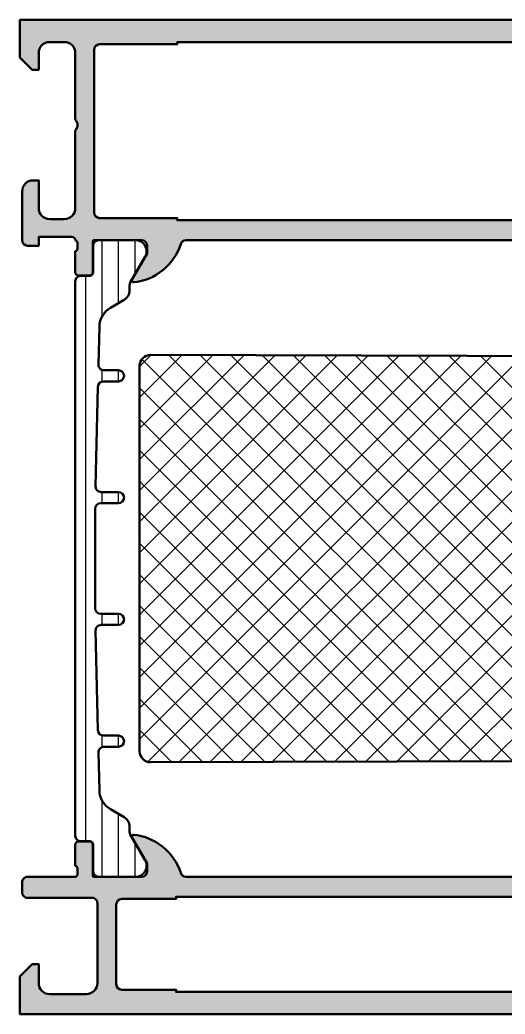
# Model space of a CAD drawing. Extents: x 0 to 100, y 0 to 90.
# Drawn here: x 0 to 43.8, y 0 to 89.8 of the extents above; entities that cross this region are included whole.
import ezdxf

# ---------------------------------------------------------------- set-up
doc = ezdxf.new("R2010")
doc.units = 0
for name, color, linetype, lineweight in [('0S-Alu contour', 7, 'Continuous', 50), ('0S-Alu hatch', 252, 'Continuous', 25), ('0S-Plastic contour', 254, 'Continuous', 50), ('0S-Plastic hatch', 253, 'Continuous', 25), ('0S-PT contour', 91, 'Continuous', 50), ('0S-PT hatch', 103, 'Continuous', 25)]:
    doc.layers.add(name, color=color, linetype=linetype, lineweight=lineweight)

# ---------------------------------------------------------------- blocks, each defined once
blk = doc.blocks.new('441040__156C860D_F946_414C_8758_5BAA19BF4802_')
at = {"layer": '0S-PT hatch'}
h = blk.add_hatch(dxfattribs=at)
h.set_pattern_fill('ANSI37', color=256, scale=0.625, angle=90, style=0)
h.set_pattern_definition([(135, (0, 0), (-1.403165018917055, -1.403165018917055), []), (225, (0, 0), (1.403165018917055, -1.403165018917055), [])])
edge = h.paths.add_edge_path()
edge.add_line((78.48528321094237, 59.35096892247436), (11.79999943749789, 59.54999735107515))
edge.add_arc((11.79999943749789, 58.54999735107515), 1, 90, 180)
edge.add_line((10.79999943749789, 58.54999735107515), (10.79999943749783, 23.74999735107679))
edge.add_arc((11.79999943749786, 23.74999735107682), 1.000000000000028, 180, 270.0000000000017)
edge.add_line((11.79999943749789, 22.74999735107678), (78.48528321094237, 22.94902577967758))
edge.add_arc((78.26254922725477, 23.14999735107677), 0.3000000000000138, 317.9402485523182, 333.6122000380555)
edge.add_ellipse((79.8750007769335, 22.34999735104387), major_axis=(-1.500000000031653, 0), ratio=1, start_angle=267.35422758534895, end_angle=333.6122000380946, ccw=False)
edge.add_line((79.94424232271582, 23.84839836827278), (92.10026076292927, 23.8516011776861))
edge.add_arc((92.09999943749806, 24.85160114354031), 0.9999999999997026, 270.0149728444583, 360)
edge.add_line((93.09999943749779, 24.85160114354031), (93.09999943749806, 57.44839355861134))
edge.add_arc((92.26278290870792, 57.59988228095519), 0.8508115825943814, 349.7436839092399, 454.2141962986134)
edge.add_line((92.20026076292928, 58.44839352446584), (79.94424232271581, 58.45159633387917))
edge.add_ellipse((79.87500077693348, 59.94999735110808), major_axis=(-1.50000000003165, 0), ratio=1, start_angle=26.38779996190459, end_angle=92.64577241465162, ccw=False)
edge.add_arc((78.26254922725487, 59.14999735107535), 0.2999999999998202, 26.38779996193102, 42.05975144766932)
at = {"layer": '0S-PT contour', "color": 7}
for points in [[(78.48528321094237, 59.35096892247436), (11.79999943749789, 59.54999735107515)], [(10.79999943749789, 58.54999735107515), (10.79999943749783, 23.74999735107679)], [(92.20026076292928, 58.44839352446584), (79.94424232271581, 58.45159633387917)], [(93.09999943749779, 24.85160114354031), (93.09999943749806, 57.44839355861134)], [(79.94424232271582, 23.84839836827278), (92.10026076292927, 23.8516011776861)], [(11.79999943749789, 22.74999735107678), (78.48528321094237, 22.94902577967758)]]:
    blk.add_lwpolyline(points, dxfattribs=at)
for centre, radius, start, end in [((11.79999943749789, 58.54999735107515), 1, 90, 180), ((78.26254922725487, 59.14999735107535), 0.2999999999998202, 26.38779996193102, 42.05975144766932), ((92.26278290870792, 57.59988228095519), 0.8508115825943814, 349.7436839092399, 94.21419629861336), ((92.09999943749806, 24.85160114354031), 0.9999999999997026, 270.0149728444583, 0), ((11.79999943749786, 23.74999735107682), 1.000000000000028, 180, 270.0000000000017), ((78.26254922725477, 23.14999735107677), 0.3000000000000138, 317.9402485523182, 333.6122000380555)]:
    blk.add_arc(centre, radius, start, end, dxfattribs=at)
at = {"layer": '0S-PT contour', "color": 7, "extrusion": (0, 0, -1)}
for centre, radius, start, end in [((-79.87500077693348, 59.94999735110808), 1.50000000003165, 267.3542275853484, 333.6122000380955), ((-79.8750007769335, 22.34999735104387), 1.500000000031653, 26.38779996190538, 92.64577241465106)]:
    blk.add_arc(centre, radius, start, end, dxfattribs=at)
blk = doc.blocks.new('345300__73668770_C65F_4D0F_A439_4FA4F03E25A7_')
at = {"layer": '0S-Alu hatch'}
h = blk.add_hatch(color=256, dxfattribs=at)
edge = h.paths.add_edge_path()
edge.add_line((0, 89.80000000000003), (99.99996948242188, 89.80000000000003))
edge.add_line((99.99996948242188, 89.80000000000003), (99.99996948242188, 86.3999984741211))
edge.add_line((99.99996948242188, 86.3999984741211), (98.89999389648438, 85.30000000000001))
edge.add_line((98.89999389648438, 85.30000000000001), (98.29998779296875, 85.30000000000001))
edge.add_line((98.29998779296875, 85.30000000000001), (98.29998779296875, 86.80000381469728))
edge.add_arc((97.29994939907021, 86.79996542079873), 1.000038394635566, 0.0021997240652303, 89.99780027611114)
edge.add_line((97.29998779296876, 87.80000381469728), (95.99996948242188, 87.80000381469728))
edge.add_arc((96.0000150538953, 86.79995824322386), 1.000045572511753, 90.00261093410732, 179.9973890658238)
edge.add_line((94.99996948242188, 86.80000381469848), (94.99996948242188, 80.80000000000001))
edge.add_arc((95.52509179338529, 80.30000000000001), 0.725088574914509, 136.4038464693325, 223.5961535306674)
edge.add_line((94.99996948242188, 79.80000000000001), (94.99996948242188, 72.80000000000001))
edge.add_arc((95.99999648393727, 72.8000270015154), 1.000027001879922, 180.0015470310149, 269.9984529689002)
edge.add_line((95.99996948242188, 71.80000000000001), (97.29998779296876, 71.80000000000001))
edge.add_arc((97.2999679698209, 72.80001982314786), 1.000019823344326, 270.0011357601941, 359.9988642393876)
edge.add_line((98.29998779296875, 72.7999999999927), (98.29998779296875, 75.30000000000001))
edge.add_line((98.29998779296875, 75.30000000000001), (98.79998779296876, 75.30000000000001))
edge.add_ellipse((98.79995342740018, 74.29996563443144), major_axis=(-1.000034366159042, 0), ratio=1, start_angle=180.0019689340145, end_angle=269.99803106562484, ccw=False)
edge.add_line((99.79998779296876, 74.29999999999374), (99.79998779296876, 69.89999084472657))
edge.add_ellipse((99.29998505210114, 69.89999358559419), major_axis=(-0.500002740875127, 0), ratio=1, start_angle=90.00031407857142, end_angle=179.9996859215194, ccw=False)
edge.add_line((99.29998779296875, 69.39999084472657), (98.29998779296875, 69.39999084472657))
edge.add_line((98.29998779296875, 69.39999084472657), (98.29980468750001, 70.19971923828126))
edge.add_line((98.29980468750001, 70.19971923828126), (95.28150676976168, 70.19971923828126))
edge.add_arc((95.28150676976165, 69.89971923828118), 0.3000000000000824, 89.99999999999459, 160.3830049764295)
edge.add_line((94.9989193967623, 70.00043853445311), (95, 69.90000000000003))
edge.add_arc((95.07883644654304, 69.63247940800687), 0.2788950563274773, 106.419876419491, 181.1645893740969)
edge.add_line((94.79999899999997, 69.6268110000085), (94.79999899999996, 69.17321700000853))
edge.add_arc((95.07886709564315, 69.1675563405315), 0.2789255417371858, 178.8371299271166, 253.5754054446486)
edge.add_line((95, 68.90001300000853), (95, 67.02000200000003))
edge.add_ellipse((94.7, 67.02000200000002), major_axis=(-0.2999999999999971, 0), ratio=1, start_angle=90.00000000000807, end_angle=180, ccw=False)
edge.add_line((94.70000000000005, 66.72000200000002), (93.72002568095724, 66.72000200000002))
edge.add_ellipse((93.7200256809572, 67.02000200000002), major_axis=(-0.2999999999999971, 0), ratio=1, start_angle=0, end_angle=90.00000000000267, ccw=False)
edge.add_line((93.42002568095722, 67.02000200000003), (93.42002568095722, 69.78000000000003))
edge.add_arc((93.3000256809572, 69.78000000000003), 0.1200000000000045, 0, 90)
edge.add_line((93.3000256809572, 69.90000000000003), (89, 69.90000000000003))
edge.add_arc((89.00000000000003, 69.4), 0.5000000000000285, 90.00000000000325, 180)
edge.add_line((88.49999999999999, 69.4), (88.49999999999999, 68.70000000000005))
edge.add_line((88.49999999999999, 68.70000000000005), (89.88149545762235, 66.3071796769725))
edge.add_ellipse((89.76188021535167, 66.23811978464833), major_axis=(-0.1381197846483301, 0), ratio=1, start_angle=84.37742244921202, end_angle=210.0000000000055, ccw=False)
edge.add_ellipse((90.23822324117373, 71.0766088618477), major_axis=(-4.999999999999888, 0), ratio=1, start_angle=17.748416356070607, end_angle=84.37742244920702, ccw=False)
edge.add_arc((84.99999999999996, 69.39999999999992), 0.5000000000000651, 17.74841635606446, 89.99999999999511)
edge.add_line((85, 69.89999999999998), (15, 69.89999999999998))
edge.add_arc((15.00000000000004, 69.40000000000009), 0.4999999999998864, 90.00000000000529, 162.2515836439358)
edge.add_ellipse((9.761776758826262, 71.07660886184794), major_axis=(-5.000000000000107, 0), ratio=1, start_angle=95.62257755079241, end_angle=162.2515836439288, ccw=False)
edge.add_ellipse((10.23811978464829, 66.23811978464829), major_axis=(-0.1381197846482718, 0), ratio=1, start_angle=-30.00000000001222, end_angle=95.62257755078599, ccw=False)
edge.add_line((10.11850454237766, 66.30717967697245), (11.5, 68.69999999999999))
edge.add_line((11.5, 68.69999999999999), (11.5, 69.40000000000003))
edge.add_arc((11, 69.40000000000003), 0.5, 0, 90)
edge.add_line((11, 69.90000000000003), (6.69997431904278, 69.90000000000003))
edge.add_arc((6.69997431904278, 69.78000000000003), 0.1200000000000045, 90, 180)
edge.add_line((6.579974319042776, 69.78000000000003), (6.579974319042776, 67.02000200000003))
edge.add_ellipse((6.279974319042769, 67.02000200000003), major_axis=(-0.3000000000000069, 0), ratio=1, start_angle=89.9999999999992, end_angle=180, ccw=False)
edge.add_line((6.279974319042764, 66.72000200000002), (5.300000000000011, 66.72000200000002))
edge.add_ellipse((5.300000000000006, 67.02000200000003), major_axis=(-0.3000000000000114, 0), ratio=1, start_angle=0, end_angle=90.0000000000008, ccw=False)
edge.add_line((5, 67.02000200000003), (5, 68.90001300000853))
edge.add_arc((4.92113290435681, 69.16755634053148), 0.2789255417371637, 286.4245945553585, 361.162870072889)
edge.add_line((5.200000999999992, 69.17321700000853), (5.200000999999986, 69.6268110000085))
edge.add_arc((4.9222332217188, 69.63245766302174), 0.2778251670645609, 358.8354106259018, 433.5801235805067)
edge.add_arc((4.699999999999985, 69.89895200014774), 0.3007672381335196, 0, 89.99999999999947)
edge.add_line((4.699999999999988, 70.19971923828126), (1.700164794921875, 70.19971923828126))
edge.add_line((1.700164794921875, 70.19971923828126), (1.699981689453125, 69.39999084472657))
edge.add_line((1.699981689453125, 69.39999084472657), (0.699981689453125, 69.39999084472657))
edge.add_ellipse((0.6999844303207189, 69.89999358559417), major_axis=(-0.5000027408751128, 0), ratio=1, start_angle=0.00031407848081244083, end_angle=89.99968592143108, ccw=False)
edge.add_line((0.1999816894531222, 69.89999084472736), (0.199981689453125, 74.30000000000001))
edge.add_ellipse((1.200016055021642, 74.2999656344315), major_axis=(-1.000034366158992, 0), ratio=1, start_angle=270.00196893437226, end_angle=359.99803106598546, ccw=False)
edge.add_line((1.199981689453125, 75.30000000000001), (1.699981689453125, 75.30000000000001))
edge.add_line((1.699981689453125, 75.30000000000001), (1.699981689453125, 72.80000000000001))
edge.add_arc((2.700001512600951, 72.80001982314784), 1.000019823344301, 180.0011357606123, 269.9988642398073)
edge.add_line((2.699981689453124, 71.80000000000001), (4, 71.80000000000001))
edge.add_arc((3.999972998484608, 72.8000270015154), 1.000027001879922, 270.0015470310999, 359.998452968985)
edge.add_line((5, 72.80000000000149), (5, 79.80000000000001))
edge.add_arc((4.474877689036592, 80.30000000000001), 0.7250885749145063, 316.4038464693324, 403.5961535306675)
edge.add_line((5, 80.80000000000001), (5, 86.80000381469728))
edge.add_arc((3.999954428526577, 86.79995824322386), 1.000045572511754, 0.0026109341761524, 89.99738906589263)
edge.add_line((4, 87.80000381469728), (2.699981689453125, 87.80000381469728))
edge.add_arc((2.700020083351652, 86.79996542079876), 1.000038394635538, 90.00219972388761, 179.9978002759347)
edge.add_line((1.699981689453131, 86.80000381470039), (1.699981689453125, 85.30000000000001))
edge.add_line((1.699981689453125, 85.30000000000001), (1.0999755859375, 85.30000000000001))
edge.add_line((1.0999755859375, 85.30000000000001), (0, 86.3999984741211))
edge.add_line((0, 86.3999984741211), (0, 89.80000000000003))
edge = h.paths.add_edge_path()
edge.add_line((6.69998550415039, 87.0999954223633), (6.69998550415039, 72.39999084472657))
edge.add_arc((7.199990157979264, 72.39999549855544), 0.5000046538505313, 180.0005332839962, 269.9994667154576)
edge.add_line((7.19998550415039, 71.89999084472657), (14.19998550415039, 71.89999084472657))
edge.add_line((14.19998550415039, 71.89999084472657), (14.19998550415039, 71.69999389648439))
edge.add_line((14.19998550415039, 71.69999389648439), (85.79998779296875, 71.69999389648439))
edge.add_line((85.79998779296875, 71.69999389648439), (85.79998779296875, 71.89999084472657))
edge.add_line((85.79998779296875, 71.89999084472657), (92.79998779296875, 71.89999084472657))
edge.add_arc((92.79998313913988, 72.39999549855544), 0.5000046538505251, 270.0005332845417, 359.9994667160037)
edge.add_line((93.29998779296875, 72.39999084473133), (93.29998779296875, 87.0999954223633))
edge.add_arc((92.7999799408826, 87.09998757027715), 0.5000078521477965, 0.0008997684672687, 89.99910023133756)
edge.add_line((92.79998779296875, 87.59999542236329), (85.79998779296875, 87.59999542236329))
edge.add_line((85.79998779296875, 87.59999542236329), (85.79998779296875, 87.7999923706055))
edge.add_line((85.79998779296875, 87.7999923706055), (14.19998550415039, 87.7999923706055))
edge.add_line((14.19998550415039, 87.7999923706055), (14.19998550415039, 87.59999542236329))
edge.add_line((14.19998550415039, 87.59999542236329), (7.19998550415039, 87.59999542236329))
edge.add_arc((7.199993356236531, 87.09998757027715), 0.5000078521477965, 90.00089976866235, 179.9991002315327)
at = {"layer": '0S-Alu contour', "color": 7}
for points in [[(0, 89.80000000000003), (99.99996948242188, 89.80000000000003), (99.99996948242188, 86.3999984741211), (98.89999389648438, 85.30000000000001), (98.29998779296875, 85.30000000000001), (98.29998779296875, 86.80000381469728)], [(1.699981689453131, 86.80000381470039), (1.699981689453125, 85.30000000000001), (1.0999755859375, 85.30000000000001), (0, 86.3999984741211), (0, 89.80000000000003)], [(4, 87.80000381469728), (2.699981689453125, 87.80000381469728)], [(92.79998779296875, 87.59999542236329), (85.79998779296875, 87.59999542236329), (85.79998779296875, 87.7999923706055), (14.19998550415039, 87.7999923706055), (14.19998550415039, 87.59999542236329), (7.19998550415039, 87.59999542236329)], [(97.29998779296876, 87.80000381469728), (95.99996948242188, 87.80000381469728)], [(5, 80.80000000000001), (5, 86.80000381469728)], [(6.69998550415039, 87.0999954223633), (6.69998550415039, 72.39999084472657)], [(93.29998779296875, 72.39999084473133), (93.29998779296875, 87.0999954223633)], [(94.99996948242188, 86.80000381469848), (94.99996948242188, 80.80000000000001)], [(5, 72.80000000000149), (5, 79.80000000000001)], [(94.99996948242188, 79.80000000000001), (94.99996948242188, 72.80000000000001)], [(1.199981689453125, 75.30000000000001), (1.699981689453125, 75.30000000000001), (1.699981689453125, 72.80000000000001)], [(98.29998779296875, 72.7999999999927), (98.29998779296875, 75.30000000000001), (98.79998779296876, 75.30000000000001)], [(0.1999816894531222, 69.89999084472736), (0.199981689453125, 74.30000000000001)], [(99.79998779296876, 74.29999999999374), (99.79998779296876, 69.89999084472657)], [(7.19998550415039, 71.89999084472657), (14.19998550415039, 71.89999084472657), (14.19998550415039, 71.69999389648439), (85.79998779296875, 71.69999389648439), (85.79998779296875, 71.89999084472657), (92.79998779296875, 71.89999084472657)], [(2.699981689453124, 71.80000000000001), (4, 71.80000000000001)], [(95.99996948242188, 71.80000000000001), (97.29998779296876, 71.80000000000001)], [(4.699999999999988, 70.19971923828126), (1.700164794921875, 70.19971923828126), (1.699981689453125, 69.39999084472657), (0.699981689453125, 69.39999084472657)], [(99.29998779296875, 69.39999084472657), (98.29998779296875, 69.39999084472657), (98.29980468750001, 70.19971923828126), (95.28150676976168, 70.19971923828126)], [(5.200000999999992, 69.17321700000853), (5.200000999999986, 69.6268110000085)], [(6.579974319042776, 69.78000000000003), (6.579974319042776, 67.02000200000003)], [(11, 69.90000000000003), (6.69997431904278, 69.90000000000003)], [(10.11850454237766, 66.30717967697245), (11.5, 68.69999999999999), (11.5, 69.40000000000003)], [(85, 69.89999999999998), (15, 69.89999999999998)], [(88.49999999999999, 69.4), (88.49999999999999, 68.70000000000005), (89.88149545762235, 66.3071796769725)], [(93.3000256809572, 69.90000000000003), (89, 69.90000000000003)], [(93.42002568095722, 67.02000200000003), (93.42002568095722, 69.78000000000003)], [(94.79999899999997, 69.6268110000085), (94.79999899999996, 69.17321700000853)], [(94.9989193967623, 70.00043853445311), (95, 69.90000000000003)], [(5, 67.02000200000003), (5, 68.90001300000853)], [(95, 68.90001300000853), (95, 67.02000200000003)], [(6.279974319042764, 66.72000200000002), (5.300000000000011, 66.72000200000002)], [(94.70000000000005, 66.72000200000002), (93.72002568095724, 66.72000200000002)]]:
    blk.add_lwpolyline(points, dxfattribs=at)
for centre, radius, start, end in [((2.700020083351652, 86.79996542079876), 1.000038394635538, 90.00219972388761, 179.9978002759347), ((3.999954428526577, 86.79995824322386), 1.000045572511754, 0.0026109341761524, 89.99738906589263), ((7.199993356236531, 87.09998757027715), 0.5000078521477965, 90.00089976866235, 179.9991002315327), ((92.7999799408826, 87.09998757027715), 0.5000078521477965, 0.0008997684672687, 89.99910023133756), ((96.0000150538953, 86.79995824322386), 1.000045572511753, 90.00261093410732, 179.9973890658238), ((97.29994939907021, 86.79996542079873), 1.000038394635566, 0.0021997240652303, 89.99780027611114), ((4.474877689036592, 80.30000000000001), 0.7250885749145063, 316.4038464693324, 43.59615353066761), ((95.52509179338529, 80.30000000000001), 0.725088574914509, 136.4038464693325, 223.5961535306674), ((2.700001512600951, 72.80001982314784), 1.000019823344301, 180.0011357606123, 269.9988642398073), ((3.999972998484608, 72.8000270015154), 1.000027001879922, 270.0015470310999, 359.998452968985), ((95.99999648393727, 72.8000270015154), 1.000027001879922, 180.0015470310149, 269.9984529689002), ((97.2999679698209, 72.80001982314786), 1.000019823344326, 270.0011357601941, 359.9988642393876), ((7.199990157979264, 72.39999549855544), 0.5000046538505313, 180.0005332839962, 269.9994667154576), ((92.79998313913988, 72.39999549855544), 0.5000046538505251, 270.0005332845417, 359.9994667160037), ((4.699999999999985, 69.89895200014774), 0.3007672381335196, 0, 89.99999999999947), ((95.28150676976165, 69.89971923828118), 0.3000000000000824, 89.99999999999459, 160.3830049764295), ((4.92113290435681, 69.16755634053148), 0.2789255417371637, 286.4245945553585, 1.162870072889045), ((4.9222332217188, 69.63245766302174), 0.2778251670645609, 358.8354106259018, 73.58012358050664), ((6.69997431904278, 69.78000000000003), 0.1200000000000045, 90, 180), ((11, 69.40000000000003), 0.5, 0, 90), ((15.00000000000004, 69.40000000000009), 0.4999999999998864, 90.00000000000529, 162.2515836439358), ((84.99999999999996, 69.39999999999992), 0.5000000000000651, 17.74841635606446, 89.99999999999511), ((89.00000000000003, 69.4), 0.5000000000000285, 90.00000000000325, 180), ((93.3000256809572, 69.78000000000003), 0.1200000000000045, 0, 90), ((95.07883644654304, 69.63247940800687), 0.2788950563274773, 106.419876419491, 181.1645893740969), ((95.07886709564315, 69.1675563405315), 0.2789255417371858, 178.8371299271166, 253.5754054446486)]:
    blk.add_arc(centre, radius, start, end, dxfattribs=at)
at = {"layer": '0S-Alu contour', "color": 7, "extrusion": (0, 0, -1)}
for centre, radius, start, end in [((-1.200016055021642, 74.2999656344315), 1.000034366158992, 0.0019689340145208, 89.99803106562771), ((-98.79995342740018, 74.29996563443144), 1.000034366159042, 90.00196893437514, 179.9980310659855), ((-0.6999844303207189, 69.89999358559417), 0.5000027408751128, 270.000314078569, 359.9996859215192), ((-9.761776758826262, 71.07660886184794), 5.000000000000107, 197.7484163560713, 264.3774224492076), ((-90.23822324117373, 71.0766088618477), 4.999999999999888, 275.6225775507931, 342.2515836439294), ((-99.29998505210114, 69.89999358559419), 0.500002740875127, 180.0003140784807, 269.9996859214286), ((-5.300000000000006, 67.02000200000003), 0.3000000000000114, 269.9999999999992, 0), ((-6.279974319042769, 67.02000200000003), 0.3000000000000069, 180, 270.0000000000008), ((-93.7200256809572, 67.02000200000002), 0.2999999999999971, 269.9999999999973, 0), ((-94.7, 67.02000200000002), 0.2999999999999971, 180, 269.9999999999919), ((-10.23811978464829, 66.23811978464829), 0.1381197846482718, 264.377422449214, 30.00000000001219), ((-89.76188021535167, 66.23811978464833), 0.1381197846483301, 149.9999999999945, 275.6225775507881)]:
    blk.add_arc(centre, radius, start, end, dxfattribs=at)
blk = doc.blocks.new('356930__AA3B0F1D_A2C0_4C11_8679_8AD05F68B294_')
at = {"layer": '0S-Alu hatch'}
h = blk.add_hatch(color=256, dxfattribs=at)
edge = h.paths.add_edge_path()
edge.add_arc((0.7000015625021075, 11.00000007629569), 0.4999999999999983, 180, 270.0000000000002)
edge.add_line((0.7000015625021091, 10.50000007629569), (6.499999996187398, 10.50000007629569))
edge.add_ellipse((6.500003635544032, 10.00000371565232), major_axis=(-0.4999963606566104, 0), ratio=1, start_angle=179.9995829571355, end_angle=270.00041704258604, ccw=False)
edge.add_line((6.999999996187397, 10.00000007629326), (6.999999996187398, 2.800003128053504))
edge.add_ellipse((5.999980085835256, 2.800022919193989), major_axis=(-1.000019910547983, 0), ratio=1, start_angle=90.0011407564333, end_angle=179.9988660732029, ccw=False)
edge.add_line((5.999999996187396, 1.800003008844213), (2.700012203218648, 1.800003008844214))
edge.add_ellipse((2.699981218687417, 2.799972024316683), major_axis=(-0.9999690159525041, 0), ratio=1, start_angle=-0.0017821679763869724, end_angle=90.00177533787718, ccw=False)
edge.add_line((1.700012203218647, 2.80000312805194), (1.700012203218648, 4.500000076295691))
edge.add_line((1.700012203218648, 4.500000076295691), (1.100006099703023, 4.500000076295691))
edge.add_line((1.100006099703023, 4.500000076295691), (0, 3.400001602174597))
edge.add_line((0, 3.400001602174597), (0, 0))
edge.add_line((0, 0), (100, 0))
edge.add_line((100, 0), (100, 3.400001602174569))
edge.add_line((100, 3.400001602174569), (98.89999390029698, 4.500000076295691))
edge.add_line((98.89999390029698, 4.500000076295691), (98.29998779678135, 4.500000076295691))
edge.add_line((98.29998779678135, 4.500000076295691), (98.29998779678135, 2.800003128053475))
edge.add_ellipse((97.30001878131262, 2.799972024316665), major_axis=(-0.999969015952486, 0), ratio=1, start_angle=89.99822466212169, end_angle=180.0017821679764, ccw=False)
edge.add_line((97.29998779678135, 1.800003008844219), (94.00000000381259, 1.800003008844214))
edge.add_ellipse((94.00001991416472, 2.800022919193978), major_axis=(-1.00001991054797, 0), ratio=1, start_angle=0.0011339267973085043, end_angle=89.99885924356698, ccw=False)
edge.add_line((93.0000000038126, 2.800003128043826), (93.0000000038126, 10.00000007629566))
edge.add_ellipse((93.49999636445598, 10.00000371565231), major_axis=(-0.4999963606566246, 0), ratio=1, start_angle=-90.0004170425845, end_angle=0.00041704286462618256, ccw=False)
edge.add_line((93.5000000038126, 10.50000007629569), (99.29999843749795, 10.50000007629569))
edge.add_arc((99.29999843749788, 11.00000007629565), 0.4999999999999645, 270.0000000000081, 360)
edge.add_line((99.79999843749783, 11.00000007629565), (99.79999843749793, 11.89999735107602))
edge.add_arc((99.29999843749799, 11.89999735107601), 0.4999999999999574, 0, 90.00000000000487)
edge.add_line((99.29999843749795, 12.39999735107597), (94.99999943749788, 12.39999735107597))
edge.add_ellipse((95.07883588404088, 12.66751794306911), major_axis=(-0.2788950563274506, 0), ratio=1, start_angle=-1.1645893740953284, end_angle=73.58012358051349, ccw=False)
edge.add_line((94.79999843749783, 12.67318635106747), (94.79999843749783, 13.12678035106745))
edge.add_ellipse((95.078866533141, 13.13244101054456), major_axis=(-0.2789255417371444, 0), ratio=1, start_angle=-73.57540544463109, end_angle=1.16287007289651, ccw=False)
edge.add_line((94.99999943749775, 13.39998435106747), (94.99999943749788, 15.27999535107596))
edge.add_arc((94.69999943749782, 15.27999535107594), 0.3000000000000398, 0, 90.00000000000543)
edge.add_line((94.69999943749781, 15.57999535107598), (93.72002511845506, 15.57999535107598))
edge.add_arc((93.72002511845506, 15.27999535107596), 0.3000000000000114, 90, 180)
edge.add_line((93.42002511845504, 15.27999535107596), (93.42002511845504, 12.51999735107594))
edge.add_ellipse((93.30002511845504, 12.51999735107597), major_axis=(-0.1200000000000045, 0), ratio=1, start_angle=90, end_angle=180, ccw=False)
edge.add_line((93.30002511845504, 12.39999735107597), (88.99999943749788, 12.39999735107597))
edge.add_ellipse((88.99999943749786, 12.89999735107595), major_axis=(-0.4999999999999805, 0), ratio=1, start_angle=0, end_angle=90.00000000000159, ccw=False)
edge.add_line((88.49999943749788, 12.89999735107595), (88.49999943749788, 13.59999735107595))
edge.add_line((88.49999943749788, 13.59999735107595), (89.88149489512023, 15.99281767410349))
edge.add_arc((89.76187965284954, 16.06187756642763), 0.1381197846483, 330.0000000000043, 455.6225775507952)
edge.add_arc((90.23822267867163, 11.22338848922789), 5.00000000000022, 95.62257755079304, 162.2515836439296)
edge.add_ellipse((84.99999943749788, 12.89999735107571), major_axis=(-0.4999999999997377, 0), ratio=1, start_angle=90, end_angle=162.25158364393, ccw=False)
edge.add_line((84.99999943749788, 12.39999735107597), (15.00000056250212, 12.39999735107597))
edge.add_ellipse((15.00000056250211, 12.89999735107593), major_axis=(-0.4999999999999681, 0), ratio=1, start_angle=17.748416356071004, end_angle=90.0000000000012, ccw=False)
edge.add_arc((9.761777321328305, 11.22338848922815), 5.000000000000026, 17.7484163560697, 84.37742244920602)
edge.add_arc((10.23812034715045, 16.06187756642767), 0.138119784648309, 84.37742244920736, 209.9999999999994)
edge.add_line((10.11850510487977, 15.99281767410352), (11.50000056250212, 13.59999735107595))
edge.add_line((11.50000056250212, 13.59999735107595), (11.50000056250212, 12.89999735107597))
edge.add_ellipse((11.00000056250212, 12.89999735107597), major_axis=(-0.5000000000000018, 0), ratio=1, start_angle=90.00000000000023, end_angle=180, ccw=False)
edge.add_line((11.00000056250212, 12.39999735107597), (6.699974881544903, 12.39999735107597))
edge.add_ellipse((6.699974881544904, 12.51999735107597), major_axis=(-0.1200000000000045, 0), ratio=1, start_angle=0, end_angle=89.9999999999996, ccw=False)
edge.add_line((6.579974881544899, 12.51999735107597), (6.579974881544899, 15.27999535107596))
edge.add_arc((6.279974881544887, 15.27999535107596), 0.3000000000000114, 0, 90)
edge.add_line((6.279974881544887, 15.57999535107598), (5.300000562502134, 15.57999535107598))
edge.add_arc((5.300000562502134, 15.27999535107596), 0.3000000000000114, 90, 180)
edge.add_line((5.000000562502123, 15.27999535107596), (5.000000562502123, 13.39998435106747))
edge.add_ellipse((4.921133466858934, 13.13244101054453), major_axis=(-0.2789255417371566, 0), ratio=1, start_angle=178.8371299271092, end_angle=253.57540544464132, ccw=False)
edge.add_line((5.200001562502109, 13.12678035106745), (5.200001562502109, 12.67318635106747))
edge.add_ellipse((4.921164115959067, 12.66751794306907), major_axis=(-0.2788950563274293, 0), ratio=1, start_angle=106.4198764194951, end_angle=181.1645893741013, ccw=False)
edge.add_line((5.000000562502123, 12.39999735107597), (0.7000015625020524, 12.39999735107597))
edge.add_arc((0.7000015625020239, 11.89999735107605), 0.4999999999999148, 89.99999999999673, 180)
edge.add_line((0.2000015625021091, 11.89999735107605), (0.2000015625021092, 11.00000007629569))
edge = h.paths.add_edge_path()
edge.add_ellipse((9.200000282289693, 9.900095062257606), major_axis=(-0.5, 0), ratio=1, start_angle=270, end_angle=360, ccw=False)
edge.add_line((9.200000282289693, 10.4000950622576), (14.1000018081686, 10.4000950622576))
edge.add_line((14.1000018081686, 10.4000950622576), (14.1000018081686, 10.60009201049979))
edge.add_line((14.1000018081686, 10.60009201049979), (85.89999819183139, 10.60009201049979))
edge.add_line((85.89999819183139, 10.60009201049979), (85.89999819183139, 10.4000950622576))
edge.add_line((85.89999819183139, 10.4000950622576), (90.7999997177103, 10.4000950622576))
edge.add_ellipse((90.7999997177103, 9.900095062257606), major_axis=(-0.5, 0), ratio=1, start_angle=180, end_angle=270, ccw=False)
edge.add_line((91.2999997177103, 9.900095062257606), (91.2999997177103, 2.700092391969519))
edge.add_ellipse((90.7999997177103, 2.700092391969519), major_axis=(-0.5, 0), ratio=1, start_angle=90, end_angle=180, ccw=False)
edge.add_line((90.7999997177103, 2.200092391969519), (85.89999819183139, 2.200092391969519))
edge.add_line((85.89999819183139, 2.200092391969519), (85.89999819183139, 2.000095324518042))
edge.add_line((85.89999819183139, 2.000095324518042), (14.1000018081686, 2.000095324518042))
edge.add_line((14.1000018081686, 2.000095324518042), (14.1000018081686, 2.200092391969519))
edge.add_line((14.1000018081686, 2.200092391969519), (9.200000282289693, 2.200092391969519))
edge.add_ellipse((9.200000282289693, 2.700092391969519), major_axis=(-0.5, 0), ratio=1, start_angle=0, end_angle=90, ccw=False)
edge.add_line((8.700000282289693, 2.700092391969519), (8.700000282289693, 9.900095062257606))
at = {"layer": '0S-Alu contour', "color": 7}
for points in [[(5.000000562502123, 15.27999535107596), (5.000000562502123, 13.39998435106747)], [(6.279974881544887, 15.57999535107598), (5.300000562502134, 15.57999535107598)], [(6.579974881544899, 12.51999735107597), (6.579974881544899, 15.27999535107596)], [(10.11850510487977, 15.99281767410352), (11.50000056250212, 13.59999735107595), (11.50000056250212, 12.89999735107597)], [(88.49999943749788, 12.89999735107595), (88.49999943749788, 13.59999735107595), (89.88149489512023, 15.99281767410349)], [(93.42002511845504, 15.27999535107596), (93.42002511845504, 12.51999735107594)], [(94.69999943749781, 15.57999535107598), (93.72002511845506, 15.57999535107598)], [(94.99999943749775, 13.39998435106747), (94.99999943749788, 15.27999535107596)], [(5.200001562502109, 13.12678035106745), (5.200001562502109, 12.67318635106747)], [(94.79999843749783, 12.67318635106747), (94.79999843749783, 13.12678035106745)], [(0.2000015625021091, 11.89999735107605), (0.2000015625021092, 11.00000007629569)], [(5.000000562502123, 12.39999735107597), (0.7000015625020524, 12.39999735107597)], [(11.00000056250212, 12.39999735107597), (6.699974881544903, 12.39999735107597)], [(84.99999943749788, 12.39999735107597), (15.00000056250212, 12.39999735107597)], [(93.30002511845504, 12.39999735107597), (88.99999943749788, 12.39999735107597)], [(99.29999843749795, 12.39999735107597), (94.99999943749788, 12.39999735107597)], [(99.79999843749783, 11.00000007629565), (99.79999843749793, 11.89999735107602)], [(0.7000015625021091, 10.50000007629569), (6.499999996187398, 10.50000007629569)], [(6.999999996187397, 10.00000007629326), (6.999999996187398, 2.800003128053504)], [(8.700000282289693, 2.700092391969519), (8.700000282289693, 9.900095062257606)], [(9.200000282289693, 10.4000950622576), (14.1000018081686, 10.4000950622576), (14.1000018081686, 10.60009201049979), (85.89999819183139, 10.60009201049979), (85.89999819183139, 10.4000950622576), (90.7999997177103, 10.4000950622576)], [(91.2999997177103, 9.900095062257606), (91.2999997177103, 2.700092391969519)], [(93.0000000038126, 2.800003128043826), (93.0000000038126, 10.00000007629566)], [(93.5000000038126, 10.50000007629569), (99.29999843749795, 10.50000007629569)], [(1.700012203218647, 2.80000312805194), (1.700012203218648, 4.500000076295691), (1.100006099703023, 4.500000076295691), (0, 3.400001602174597), (0, 0), (100, 0), (100, 3.400001602174569), (98.89999390029698, 4.500000076295691), (98.29998779678135, 4.500000076295691), (98.29998779678135, 2.800003128053475)], [(5.999999996187396, 1.800003008844213), (2.700012203218648, 1.800003008844214)], [(90.7999997177103, 2.200092391969519), (85.89999819183139, 2.200092391969519), (85.89999819183139, 2.000095324518042), (14.1000018081686, 2.000095324518042), (14.1000018081686, 2.200092391969519), (9.200000282289693, 2.200092391969519)], [(97.29998779678135, 1.800003008844219), (94.00000000381259, 1.800003008844214)]]:
    blk.add_lwpolyline(points, dxfattribs=at)
for centre, radius, start, end in [((10.23812034715045, 16.06187756642767), 0.138119784648309, 84.37742244920736, 209.9999999999994), ((9.761777321328305, 11.22338848922815), 5.000000000000026, 17.7484163560697, 84.37742244920602), ((90.23822267867163, 11.22338848922789), 5.00000000000022, 95.62257755079304, 162.2515836439296), ((89.76187965284954, 16.06187756642763), 0.1381197846483, 330.0000000000043, 95.62257755079526), ((5.300000562502134, 15.27999535107596), 0.3000000000000114, 90, 180), ((6.279974881544887, 15.27999535107596), 0.3000000000000114, 0, 90), ((93.72002511845506, 15.27999535107596), 0.3000000000000114, 90, 180), ((94.69999943749782, 15.27999535107594), 0.3000000000000398, 0, 90.00000000000543), ((0.7000015625020239, 11.89999735107605), 0.4999999999999148, 89.99999999999673, 180), ((99.29999843749799, 11.89999735107601), 0.4999999999999574, 0, 90.00000000000487), ((0.7000015625021075, 11.00000007629569), 0.4999999999999983, 180, 270.0000000000002), ((99.29999843749788, 11.00000007629565), 0.4999999999999645, 270.0000000000081, 0)]:
    blk.add_arc(centre, radius, start, end, dxfattribs=at)
at = {"layer": '0S-Alu contour', "color": 7, "extrusion": (0, 0, -1)}
for centre, radius, start, end in [((-4.921133466858934, 13.13244101054453), 0.2789255417371566, 106.4245945553587, 181.1628700728909), ((-4.921164115959067, 12.66751794306907), 0.2788950563274293, 178.8354106258987, 253.5801235805049), ((-11.00000056250212, 12.89999735107597), 0.5000000000000018, 180, 269.9999999999998), ((-15.00000056250211, 12.89999735107593), 0.4999999999999681, 269.9999999999988, 342.251583643929), ((-84.99999943749788, 12.89999735107571), 0.4999999999997377, 197.7484163560701, 270), ((-88.99999943749786, 12.89999735107595), 0.4999999999999805, 269.9999999999984, 0), ((-95.07883588404088, 12.66751794306911), 0.2788950563274506, 286.4198764194865, 1.164589374095359), ((-95.078866533141, 13.13244101054456), 0.2789255417371444, 358.8371299271035, 73.5754054446311), ((-6.699974881544904, 12.51999735107597), 0.1200000000000045, 270.0000000000004, 0), ((-93.30002511845504, 12.51999735107597), 0.1200000000000045, 180, 270), ((-6.500003635544032, 10.00000371565232), 0.4999963606566104, 89.99958295741395, 180.0004170428646), ((-9.200000282289693, 9.900095062257606), 0.5, 0, 90), ((-90.7999997177103, 9.900095062257606), 0.5, 90, 180), ((-93.49999636445598, 10.00000371565231), 0.4999963606566246, 359.9995829571354, 90.00041704258453), ((-2.699981218687417, 2.799972024316683), 0.9999690159525041, 269.9982246621228, 0.0017821679763647), ((-5.999980085835256, 2.800022919193989), 1.000019910547983, 180.0011339267972, 269.9988592435667), ((-9.200000282289693, 2.700092391969519), 0.5, 270, 0), ((-90.7999997177103, 2.700092391969519), 0.5, 180, 270), ((-94.00001991416472, 2.800022919193978), 1.00001991054797, 270.001140756433, 359.9988660732027), ((-97.30001878131262, 2.799972024316665), 0.999969015952486, 179.9982178320236, 270.0017753378783)]:
    blk.add_arc(centre, radius, start, end, dxfattribs=at)
blk = doc.blocks.new('284593__399FEE44_184F_42AE_8E3C_07699CFFFF7F___E9B3FD07_DED7_42BA_B4B3_274EA7C0F326_')
at = {"layer": '0S-Plastic hatch'}
h = blk.add_hatch(dxfattribs=at)
h.set_pattern_fill('ANSI31', color=256, scale=0.4680000000000001, angle=45, style=0)
h.set_pattern_definition([(90, (0, 0), (-1.4859, 0), [])])
edge = h.paths.add_edge_path()
edge.add_arc((7.546006029010284, 56.64999735107603), 0.5, 89.99999999999817, 178.6586049342197)
edge.add_line((7.046143050383592, 56.66170216198657), (6.835398701033739, 47.66170216198651))
edge.add_arc((7.335261679660399, 47.64999735107596), 0.4999999999999692, 178.6586049342194, 269.999999999999)
edge.add_line((7.335261679660391, 47.149997351076), (8.900000562502157, 47.14999735107602))
edge.add_ellipse((8.900000562502157, 46.64999735107602), major_axis=(-0.5, 0), ratio=1, start_angle=90, end_angle=270, ccw=False)
edge.add_line((8.900000562502157, 46.14999735107602), (7.300000562502134, 46.14999735107602))
edge.add_arc((7.300000562502134, 45.64999735107602), 0.5, 90, 180)
edge.add_line((6.800000562502134, 45.64999735107602), (6.800000562502134, 36.64999735107603))
edge.add_arc((7.300000562502134, 36.64999735107603), 0.5, 180, 270)
edge.add_line((7.300000562502134, 36.14999735107602), (8.900000562502157, 36.14999735107602))
edge.add_ellipse((8.900000562502157, 35.64999735107603), major_axis=(-0.5, 0), ratio=1, start_angle=90, end_angle=270, ccw=False)
edge.add_line((8.900000562502157, 35.14999735107603), (7.335261679660391, 35.14999735107603))
edge.add_arc((7.335261679660391, 34.64999735107607), 0.4999999999999574, 90, 181.3413950657789)
edge.add_line((6.835398701033741, 34.63829254016554), (7.046143050383591, 25.63829254016548))
edge.add_arc((7.546006029010284, 25.64999735107603), 0.500000000000001, 181.3413950657802, 270.0000000000018)
edge.add_line((7.5460060290103, 25.14999735107602), (8.900000562502157, 25.14999735107603))
edge.add_ellipse((8.900000562502157, 24.64999735107602), major_axis=(-0.5, 0), ratio=1, start_angle=90, end_angle=270, ccw=False)
edge.add_line((8.900000562502157, 24.14999735107603), (7.592838106643625, 24.14999735107603))
edge.add_arc((7.592838106643624, 23.64999735107601), 0.5000000000000142, 89.9999999999998, 181.3413950657797)
edge.add_line((7.092975128016917, 23.63829254016547), (7.173695334269154, 20.19107386734583))
edge.add_arc((9.17314724877613, 20.23789311098793), 2.000000000000206, 181.3413950657775, 240.0000000000007)
edge.add_line((8.173147248776047, 18.50584230341886), (9.40000056250193, 17.79751821248311))
edge.add_ellipse((8.900000562502006, 16.93149280869865), major_axis=(-0.9999999999999823, 0), ratio=1, start_angle=180, end_angle=240.0000000000045, ccw=False)
edge.add_line((9.900000562501988, 16.93149280869865), (9.900000562501987, 16.47894671876284))
edge.add_arc((10.3999779243733, 16.47418881836556), 0.4999999999999864, 179.4547765472005, 209.9999965993469)
edge.add_line((9.966965207642941, 16.22418884406599), (11.28548206060156, 13.94045035107595))
edge.add_ellipse((10.44422941161022, 13.3998154257988), major_axis=(-0.9999960709244705, 0), ratio=1, start_angle=98.18160805189979, end_angle=212.7270160998407, ccw=False)
edge.add_line((10.58654006060158, 12.40999735107596), (7.109998562502141, 12.40999735107596))
edge.add_ellipse((7.109995922877078, 12.90999332851457), major_axis=(-0.4999959774455851, 0), ratio=1, start_angle=-0.0003024817733034979, end_angle=90.0003024811848, ccw=False)
edge.add_line((6.60999994543846, 12.90999596814478), (6.610334574744683, 15.30999435107597))
edge.add_arc((6.310334574744685, 15.30999435107595), 0.299999999999998, 0, 90.00000000000254)
edge.add_line((6.310334574744672, 15.60999435107595), (5.500000562502123, 15.60999435107595))
edge.add_ellipse((5.500000562502122, 16.10999435107607), major_axis=(-0.5000000000001137, 0), ratio=1, start_angle=0, end_angle=90.00000000000011, ccw=False)
edge.add_line((5.000000562502009, 16.10999435107607), (5.000000562502179, 66.19000035107592))
edge.add_ellipse((5.500000562502178, 66.19000035107592), major_axis=(-0.4999999999999983, 0), ratio=1, start_angle=269.99999999999983, end_angle=360, ccw=False)
edge.add_line((5.500000562502179, 66.69000035107592), (6.310334574744672, 66.69000035107598))
edge.add_arc((6.310334574744669, 66.99000035107599), 0.3000000000000114, 270.0000000000005, 360)
edge.add_line((6.610334574744681, 66.99000035107599), (6.60999994543846, 69.38999873401224))
edge.add_ellipse((7.109995922877114, 69.39000137363732), major_axis=(-0.4999959774456224, 0), ratio=1, start_angle=-90.0003024811806, end_angle=0.0003024817733034979, ccw=False)
edge.add_line((7.109998562502141, 69.88999735107598), (10.58654006060158, 69.88999735107598))
edge.add_ellipse((10.44422941161023, 68.90017927635314), major_axis=(-0.9999960709244589, 0), ratio=1, start_angle=147.2729839001601, end_angle=261.8183919481005, ccw=False)
edge.add_line((11.28548206060157, 68.35954435107601), (9.966965207642941, 66.07580585808597))
edge.add_arc((10.39997792437356, 65.82580588378633), 0.5000000000002527, 150.0000034006608, 180.5452234528436)
edge.add_line((9.900000562501988, 65.82104798338867), (9.900000562501987, 65.36850189345328))
edge.add_ellipse((8.900000562502035, 65.36850189345333), major_axis=(-0.999999999999952, 0), ratio=1, start_angle=119.9999999999942, end_angle=180, ccw=False)
edge.add_line((9.400000562501926, 64.50247648966888), (8.17314724877599, 63.79415239873299))
edge.add_arc((9.173147248775926, 62.06210159116407), 2.000000000000002, 119.9999999999978, 178.6586049342208)
edge.add_line((7.173695334269156, 62.10892083480621), (7.092975128016917, 58.66170216198657))
edge.add_arc((7.592838106643622, 58.64999735107604), 0.5000000000000133, 178.6586049342213, 270.0000000000004)
edge.add_line((7.592838106643625, 58.14999735107603), (8.900000562502157, 58.14999735107602))
edge.add_ellipse((8.900000562502157, 57.64999735107602), major_axis=(-0.5, 0), ratio=1, start_angle=90, end_angle=270, ccw=False)
edge.add_line((8.900000562502157, 57.14999735107602), (7.5460060290103, 57.14999735107602))
at = {"layer": '0S-Plastic contour', "color": 7}
for points in [[(6.610334574744681, 66.99000035107599), (6.60999994543846, 69.38999873401224)], [(7.109998562502141, 69.88999735107598), (10.58654006060158, 69.88999735107598)], [(11.28548206060157, 68.35954435107601), (9.966965207642941, 66.07580585808597)], [(5.500000562502179, 66.69000035107592), (6.310334574744672, 66.69000035107598)], [(5.000000562502009, 16.10999435107607), (5.000000562502179, 66.19000035107592)], [(9.900000562501988, 65.82104798338867), (9.900000562501987, 65.36850189345328)], [(9.400000562501926, 64.50247648966888), (8.17314724877599, 63.79415239873299)], [(7.173695334269156, 62.10892083480621), (7.092975128016917, 58.66170216198657)], [(7.592838106643625, 58.14999735107603), (8.900000562502157, 58.14999735107602)], [(7.046143050383592, 56.66170216198657), (6.835398701033739, 47.66170216198651)], [(8.900000562502157, 57.14999735107602), (7.5460060290103, 57.14999735107602)], [(7.335261679660391, 47.149997351076), (8.900000562502157, 47.14999735107602)], [(8.900000562502157, 46.14999735107602), (7.300000562502134, 46.14999735107602)], [(6.800000562502134, 45.64999735107602), (6.800000562502134, 36.64999735107603)], [(7.300000562502134, 36.14999735107602), (8.900000562502157, 36.14999735107602)], [(8.900000562502157, 35.14999735107603), (7.335261679660391, 35.14999735107603)], [(6.835398701033741, 34.63829254016554), (7.046143050383591, 25.63829254016548)], [(7.5460060290103, 25.14999735107602), (8.900000562502157, 25.14999735107603)], [(7.092975128016917, 23.63829254016547), (7.173695334269154, 20.19107386734583)], [(8.900000562502157, 24.14999735107603), (7.592838106643625, 24.14999735107603)], [(8.173147248776047, 18.50584230341886), (9.40000056250193, 17.79751821248311)], [(9.900000562501988, 16.93149280869865), (9.900000562501987, 16.47894671876284)], [(9.966965207642941, 16.22418884406599), (11.28548206060156, 13.94045035107595)], [(6.310334574744672, 15.60999435107595), (5.500000562502123, 15.60999435107595)], [(6.60999994543846, 12.90999596814478), (6.610334574744683, 15.30999435107597)], [(10.58654006060158, 12.40999735107596), (7.109998562502141, 12.40999735107596)]]:
    blk.add_lwpolyline(points, dxfattribs=at)
at = {"layer": '0S-Plastic contour', "color": 7, "extrusion": (0, 0, -1)}
for centre, radius, start, end in [((-7.109995922877114, 69.39000137363732), 0.4999959774456224, 359.9996975182267, 90.00030248118058), ((-10.44422941161023, 68.90017927635314), 0.9999960709244589, 98.18160805189947, 212.72701609984), ((-5.500000562502178, 66.19000035107592), 0.4999999999999983, 0, 90.00000000000018), ((-8.900000562502035, 65.36850189345333), 0.999999999999952, 180, 240.0000000000058), ((-8.900000562502157, 57.64999735107602), 0.5, 90, 270), ((-8.900000562502157, 46.64999735107602), 0.5, 90, 270), ((-8.900000562502157, 35.64999735107603), 0.5, 90, 270), ((-8.900000562502157, 24.64999735107602), 0.5, 90, 270), ((-8.900000562502006, 16.93149280869865), 0.9999999999999823, 119.9999999999955, 180), ((-5.500000562502122, 16.10999435107607), 0.5000000000001137, 269.9999999999999, 0), ((-10.44422941161022, 13.3998154257988), 0.9999960709244705, 147.2729839001593, 261.8183919481002), ((-7.109995922877078, 12.90999332851457), 0.4999959774455851, 269.9996975188152, 0.0003024817733149)]:
    blk.add_arc(centre, radius, start, end, dxfattribs=at)
at = {"layer": '0S-Plastic contour', "color": 7}
for centre, radius, start, end in [((6.310334574744669, 66.99000035107599), 0.3000000000000114, 270.0000000000005, 0), ((10.39997792437356, 65.82580588378633), 0.5000000000002527, 150.0000034006608, 180.5452234528436), ((9.173147248775926, 62.06210159116407), 2.000000000000002, 119.9999999999978, 178.6586049342208), ((7.592838106643622, 58.64999735107604), 0.5000000000000133, 178.6586049342213, 270.0000000000004), ((7.546006029010284, 56.64999735107603), 0.5, 89.99999999999817, 178.6586049342197), ((7.335261679660399, 47.64999735107596), 0.4999999999999692, 178.6586049342194, 269.999999999999), ((7.300000562502134, 45.64999735107602), 0.5, 90, 180), ((7.300000562502134, 36.64999735107603), 0.5, 180, 270), ((7.335261679660391, 34.64999735107607), 0.4999999999999574, 90, 181.3413950657789), ((7.546006029010284, 25.64999735107603), 0.500000000000001, 181.3413950657802, 270.0000000000018), ((7.592838106643624, 23.64999735107601), 0.5000000000000142, 89.9999999999998, 181.3413950657797), ((9.17314724877613, 20.23789311098793), 2.000000000000206, 181.3413950657775, 240.0000000000007), ((10.3999779243733, 16.47418881836556), 0.4999999999999864, 179.4547765472005, 209.9999965993469), ((6.310334574744685, 15.30999435107595), 0.299999999999998, 0, 90.00000000000254)]:
    blk.add_arc(centre, radius, start, end, dxfattribs=at)
blk = doc.blocks.new('441040__87878351_4290_48F4_87AD_0BABE30E1E6F_')
at = {"layer": '0S-Alu contour', "color": 7}
for name in ['345300__73668770_C65F_4D0F_A439_4FA4F03E25A7_', '356930__AA3B0F1D_A2C0_4C11_8679_8AD05F68B294_']:
    blk.add_blockref(name, (0, 0), dxfattribs=at)
at = {"layer": '0S-Plastic contour', "color": 7}
blk.add_blockref('284593__399FEE44_184F_42AE_8E3C_07699CFFFF7F___E9B3FD07_DED7_42BA_B4B3_274EA7C0F326_', (0, 0), dxfattribs=at)
at = {"layer": '0S-PT contour', "color": 7}
blk.add_blockref('441040__156C860D_F946_414C_8758_5BAA19BF4802_', (0, 0), dxfattribs=at)

msp = doc.modelspace()

# ---------------------------------------------------------------- block references
at = {"layer": '0S-Alu contour', "color": 7}
msp.add_blockref('441040__87878351_4290_48F4_87AD_0BABE30E1E6F_', (0, 0), dxfattribs=at)

doc.saveas('drawing.dxf')
